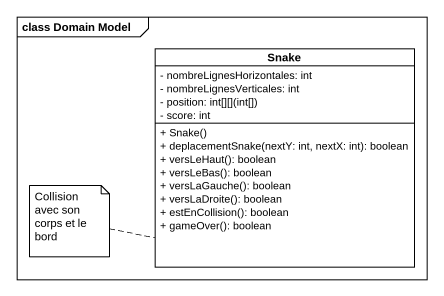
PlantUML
@startuml
mainframe class Domain Model
hide circle
hide empty members
skinparam classAttributeIconSize 0
class Snake {
  - nombreLignesHorizontales: int
  - nombreLignesVerticales: int
  {field} - position: int[][](int[])
  - score: int
  + Snake()
  + deplacementSnake(nextY: int, nextX: int): boolean
  + versLeHaut(): boolean
  + versLeBas(): boolean
  + versLaGauche(): boolean
  + versLaDroite(): boolean
  + estEnCollision(): boolean
  + gameOver(): boolean
}
note left of Snake : Collision avec son corps et le bord
@enduml
